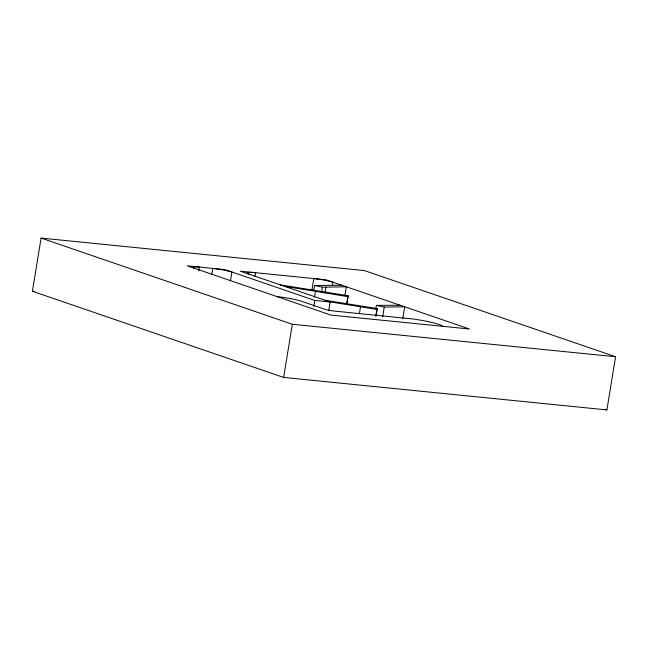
<?xml version="1.0" encoding="UTF-8"?>
<svg xmlns="http://www.w3.org/2000/svg" width="648" height="648" viewBox="0 0 648 648"><rect width="100%" height="100%" fill="white"/><g stroke="black" fill="none" stroke-linecap="round" stroke-linejoin="round"><path stroke-width="0.97" d="M32.4 291.252L41.108 238.091L364.379 270.572L615.6 356.748L606.893 409.909L283.622 377.428L32.4 291.252L34.417 291.454M198.717 270.986L199.357 267.049L198.563 266.984A16.054 1.652 9.3 0 0 193.922 268.086L194.327 268.248M211.872 274.306L212.836 268.402L213.727 268.507A16.054 1.652 9.3 0 1 231.352 271.852L231.919 272.022L230.469 280.884M255.037 276.647L255.685 272.711A18.371 1.887 9.3 0 0 249.415 274.29M283.622 377.428L292.329 324.267L41.108 238.091M311.858 290.361L313.794 278.543L314.677 278.648A16.054 1.652 9.3 0 1 332.303 281.993L332.878 282.172L332.392 285.12M313.729 290.393L314.531 285.468L341.844 285.25M314.515 297.213L315.487 291.308L347.895 296.671L348.195 295.78L280.195 284.853M313.834 306.358L314.798 300.453L224.897 269.617L187.304 265.834L330.861 315.082L469.403 328.998L325.847 279.758L240.286 271.164L330.188 302L328.739 310.862M321.586 292.11L322.388 287.186L346.332 286.789L344.882 295.642M324.948 292.969L325.912 287.056M346.607 304.552L347.895 296.671M346.745 304.641L348.195 295.78M359.397 313.648L360.523 306.755L376.909 309.469L377.209 308.578L325.239 300.299M375.921 308.31L376.399 305.362L400.197 305.257M375.783 316.362L376.909 309.469M376.083 315.471L377.209 308.578M382.652 316.921L384.264 307.071L404.684 306.796L402.748 318.614M314.798 300.453L330.188 302M292.329 324.267L615.6 356.748M284.683 286.392L315.487 291.308M329.727 301.838L360.523 306.755M314.531 285.468L322.388 287.186M376.399 305.362L384.264 307.071M604.981 409.253L606.893 409.909M442.382 326.284A25.07 2.576 9.3 0 0 412.97 318.978L336.004 311.243A7.889 0.81 9.3 0 1 323.822 308.934L301.393 301.239A18.646 1.92 9.3 0 0 277.028 296.614"/></g></svg>
